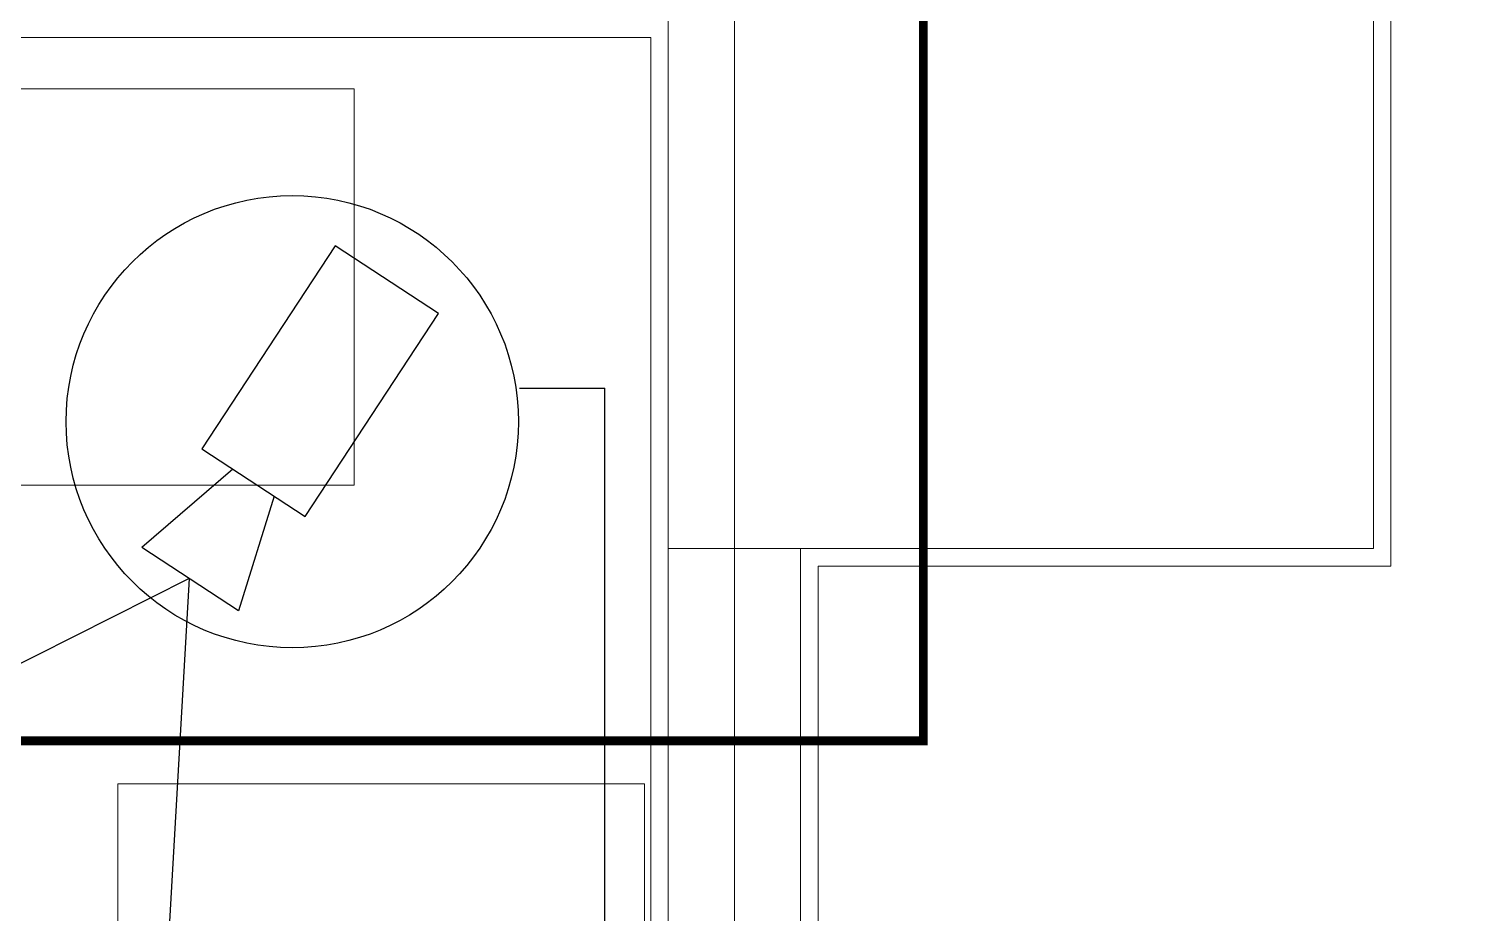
# Model space of a CAD drawing. Extents: x -2050 to 29725, y -1777 to 6820.
# Drawn here: x 3909.9 to 4071.9, y 2703.6 to 2804 of the extents above; entities that cross this region are included whole.
import ezdxf

# ---------------------------------------------------------------- set-up
doc = ezdxf.new("R2010")
doc.units = 0
doc.header["$LTSCALE"] = 25
doc.header["$MEASUREMENT"] = 0
doc.linetypes.add('HIDDEN2', pattern=[4.7625, 3.175, -1.5875])
doc.layers.get('0').update_dxf_attribs({"color": 9, "lineweight": 9})
for name, color, linetype, lineweight in [('00', 9, 'Continuous', 9), ('01', 9, 'Continuous', 9), ('05', 9, 'Continuous', 9), ('10', 9, 'Continuous', 9), ('14', 9, 'Continuous', 9), ('21', 9, 'Continuous', 9), ('40', 9, 'Continuous', 9), ('40B', 9, 'Continuous', 9), ('DATA TAVAN', 160, 'Continuous', 30), ('E-DAHİLİ DOME KAMERA', 7, 'Continuous', 30), ('E-DAHİLİ KAMERA', 7, 'Continuous', 30)]:
    doc.layers.add(name, color=color, linetype=linetype, lineweight=lineweight)

# ---------------------------------------------------------------- blocks, each defined once
blk = doc.blocks.new('Group-8-1')
blk.add_lwpolyline([(384792.395, 69160.776), (384792.395, 69159.4172), (384792.2453, 69159.4172), (384792.2453, 69159.3415), (384790.2453, 69159.3415), (384790.2453, 69160.1981), (384791.7973, 69160.1985), (384791.7973, 69160.776)], close=True)
at = {"flags": 128}
blk.add_lwpolyline([(384792.2453, 69159.4172), (384792.395, 69159.4172), (384792.395, 69160.776), (384791.7973, 69160.776), (384791.7973, 69160.1985)], dxfattribs=at)
blk = doc.blocks.new('Group-19-11')
blk.add_blockref('Group-8-1', (-384790.2453, -69161.6485))
blk = doc.blocks.new('Group-41-1')
for p, q in [((384804.5645, 69162.035), (384804.5645, 69161.585)), ((384805.1779, 69162.035), (384804.5645, 69162.035)), ((384805.1779, 69161.585), (384805.1779, 69162.035)), ((384804.5645, 69161.585), (384805.1779, 69161.585))]:
    blk.add_line(p, q)
at = {"flags": 128}
blk.add_lwpolyline([(384804.5645, 69162.035), (384805.1779, 69162.035), (384805.1779, 69161.585), (384804.5645, 69161.585)], close=True, dxfattribs=at)
blk = doc.blocks.new('Group-42-1')
at = {"layer": '05', "color": 7}
blk.add_blockref('Group-41-1', (0, 0), dxfattribs=at)
blk = doc.blocks.new('p-kolon_80x80')
blk.add_lwpolyline([(-40, -40), (40, -40), (40, 40), (-40, 40)], close=True)
blk = doc.blocks.new('p-zemin kat')
at = {"layer": '00'}
blk.add_lwpolyline([(3997.5, 2475), (3997.5, 2445), (3982.5, 2445), (3982.5, 2745), (3997.5, 2745), (3997.5, 2490), (3997.5, 2490), (3997.5, 2475)], close=True, dxfattribs=at)
at = {"layer": '14'}
blk.add_lwpolyline([(3908, 2819.3), (3908, 2803), (3980.5, 2803), (3980.5, 2803), (3980.5, 2803), (3980.5, 2363), (4060.5, 2363), (4069.5, 2363), (4069.5, 2382), (4064.5, 2382), (4064.5, 2447), (3999.5, 2447), (3999.5, 2743), (4064.5, 2743), (4064.5, 2808), (4069.5, 2808), (4069.5, 2826.86)], dxfattribs=at)
at = {"layer": '40'}
blk.add_lwpolyline([(3980.5, 2405), (3364.5, 2405), (3364.5, 2447), (3280.5, 2447), (3280.5, 2743), (3364.5, 2743), (3364.5, 2803), (3980.5, 2803)], close=True, dxfattribs=at)
at = {"layer": '40B'}
for points in [[(3697.5, 2405), (3697.5, 2825), (3990, 2825), (3990, 2405)], [(3990, 2372.5), (3990, 2825), (4200, 2825), (4200, 2372.5)]]:
    blk.add_lwpolyline(points, close=True, dxfattribs=at)
at = {"layer": '01'}
blk.add_blockref('p-kolon_80x80', (4022.5, 2785), dxfattribs=at)
blk = doc.blocks.new('100_DAHİLİ DOME KAMERA')
at = {"layer": 'E-DAHİLİ DOME KAMERA', "color": 4}
for p, q in [((-1.936, 0.715), (-1.936, -0.689)), ((0.82, 0.715), (-1.936, 0.715)), ((0.82, -0.689), (0.82, 0.715)), ((0.82, 0.294), (2.131, 0.668)), ((2.131, 0.668), (2.131, -0.643)), ((0.82, -0.268), (2.131, -0.643)), ((-1.936, -0.689), (0.82, -0.689))]:
    blk.add_line(p, q, dxfattribs=at)
at = {"layer": 'E-DAHİLİ DOME KAMERA', "color": 4, "linetype": 'Continuous'}
blk.add_circle((0, 0), 2.566, dxfattribs=at)
at = {"layer": 'E-DAHİLİ KAMERA', "color": 4}
for q in [(12.981, 6.264), (12.981, -6.264)]:
    blk.add_line((2.131, 0), q, dxfattribs=at)

msp = doc.modelspace()

# ---------------------------------------------------------------- linework, layer by layer
at = {"layer": '21', "linetype": 'HIDDEN2', "ltscale": 0.1, "const_width": 1}
msp.add_lwpolyline([(3271.72, 2881.81), (4011.44, 2881.81), (4011.44, 2723.15), (3271.72, 2723.15)], close=True, dxfattribs=at)
at = {"layer": 'DATA TAVAN'}
for p in [(3965.62, 2763.18), (3975.3, 2356.97)]:
    msp.add_line(p, (3975.3, 2763.18), dxfattribs=at)

# ---------------------------------------------------------------- block references
at = {"layer": '05', "color": 7, "xscale": 100, "yscale": 100, "zscale": 100}
for name, p in [('Group-42-1', (-38476570.94, -6913406.33)), ('Group-19-11', (3764.83, 2805.52))]:
    msp.add_blockref(name, p, dxfattribs=at)
at = {"layer": '10'}
msp.add_blockref('p-zemin kat', (0, 0), dxfattribs=at)
at = {"layer": 'E-DAHİLİ DOME KAMERA', "xscale": 9.999999999999998, "yscale": 9.999999999999998, "zscale": 9.999999999999998, "rotation": 236.7258565796199}
msp.add_blockref('100_DAHİLİ DOME KAMERA', (3939.83, 2759.38), dxfattribs=at)

doc.saveas('drawing.dxf')
